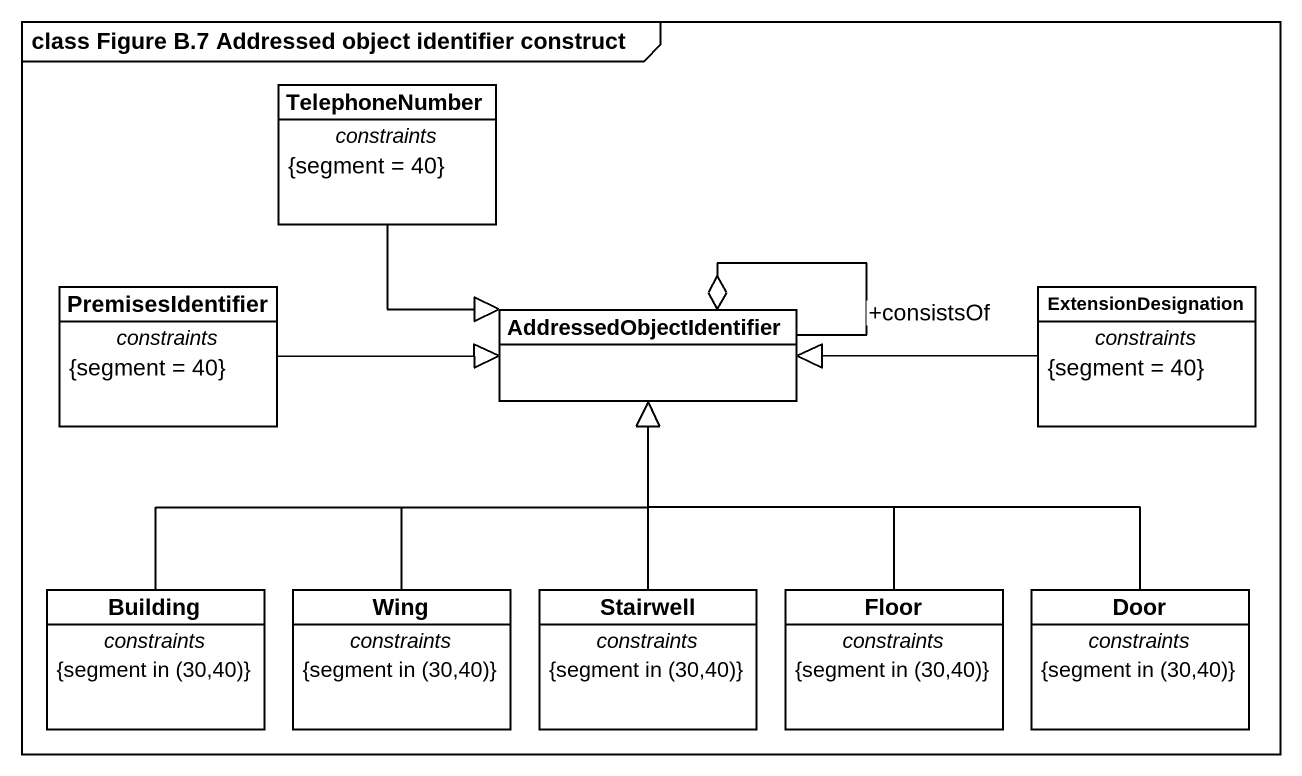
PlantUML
@startuml
mainframe class Figure B.7 Addressed object identifier construct
hide circle
hide empty members
class TelephoneNumber {
  -- constraints --
  {segment = 40}
}
class PremisesIdentifier {
  -- constraints --
  {segment = 40}
}
class AddressedObjectIdentifier #FFFFFF
class ExtensionDesignation {
  -- constraints --
  {segment = 40}
}
class Building {
  -- constraints --
  {field} {segment in (30,40)}
}
class Wing {
  -- constraints --
  {field} {segment in (30,40)}
}
class Stairwell {
  -- constraints --
  {field} {segment in (30,40)}
}
class Floor {
  -- constraints --
  {field} {segment in (30,40)}
}
class Door {
  -- constraints --
  {field} {segment in (30,40)}
}
TelephoneNumber --|> AddressedObjectIdentifier
PremisesIdentifier -right-|> AddressedObjectIdentifier
AddressedObjectIdentifier "+consistsOf" --o AddressedObjectIdentifier
ExtensionDesignation -left-|> AddressedObjectIdentifier
Building -up-|> AddressedObjectIdentifier
Wing -up-|> AddressedObjectIdentifier
Stairwell -up-|> AddressedObjectIdentifier
Floor -up-|> AddressedObjectIdentifier
Door -up-|> AddressedObjectIdentifier
@enduml
